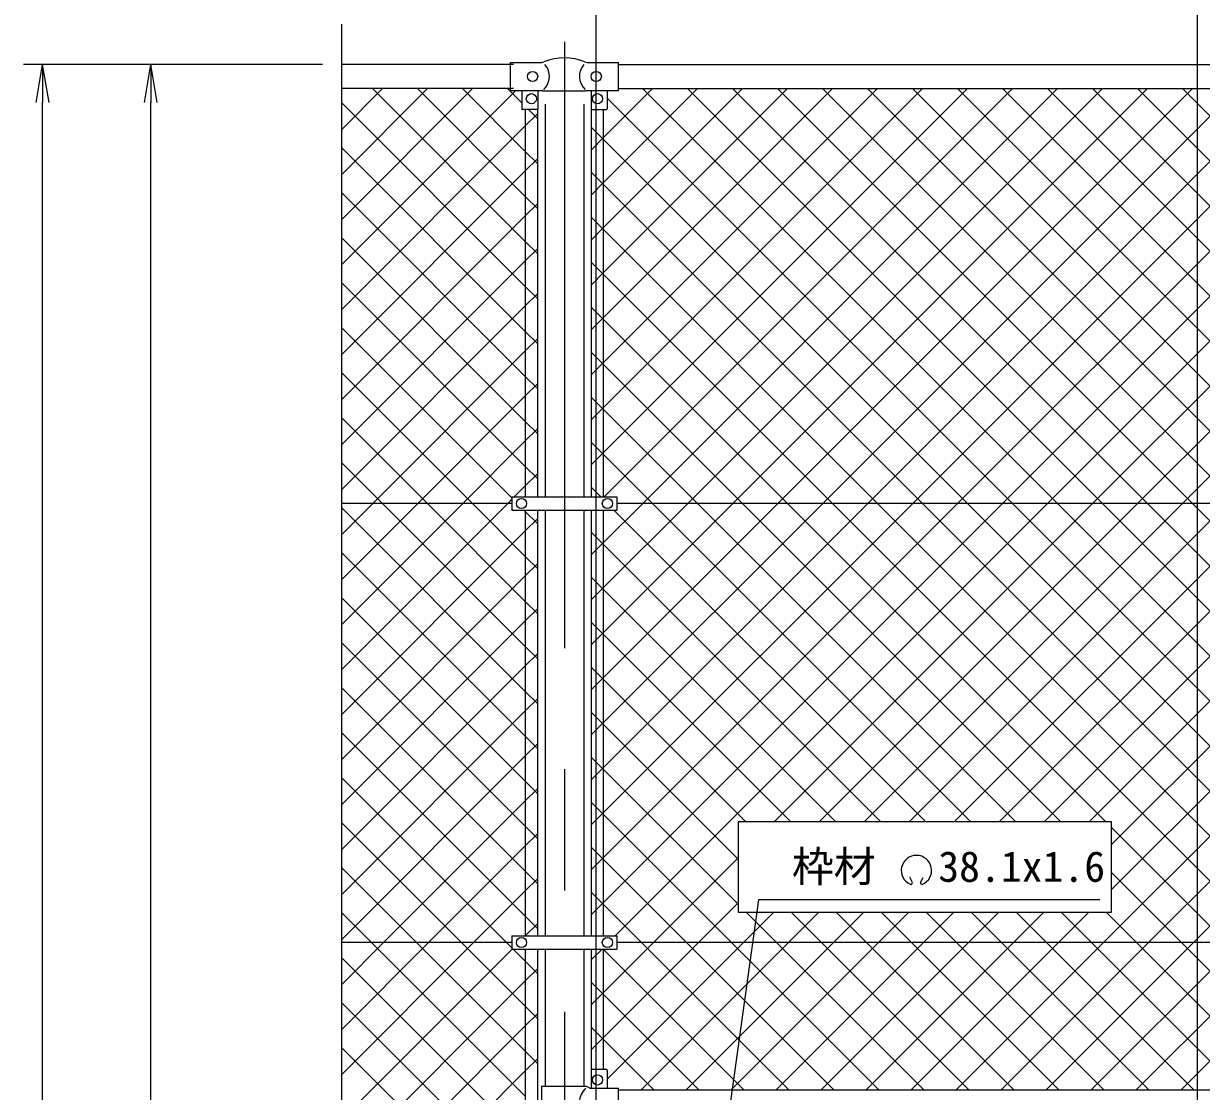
# Model space of a CAD drawing. Units: millimetres, scale not verified. Extents: x -6300 to 6300, y -4455 to 4455.
# Drawn here: x 253 to 2104, y 830 to 2508 of the extents above; entities that cross this region are included whole.
import ezdxf
from ezdxf.enums import TextEntityAlignment as Align

# ---------------------------------------------------------------- set-up
doc = ezdxf.new("R2010")
doc.units = ezdxf.units.MM
doc.header["$LTSCALE"] = 30
doc.linetypes.add('USER1', pattern=[50.8, 31.75, -6.35, 6.35, -6.35])
for name, color, linetype, lineweight in [('0-0_D-STR-TXT', 7, 'Continuous', 9), ('0-3_D-BMK', 2, 'USER1', 13), ('0-4_D-STR1', 1, 'Continuous', 18), ('0-5_D-STR3', 3, 'Continuous', 13), ('0-6_D-STR-DIM', 7, 'Continuous', 9), ('0-7_0', 7, 'Continuous', 9), ('0-B_D-STR2', 7, 'Continuous', 9), ('0-C_Defpoints', 8, 'Continuous', 18)]:
    doc.layers.add(name, color=color, linetype=linetype, lineweight=lineweight)
doc.styles.add('ＭＳ ゴシック', font='')
doc.styles.get('ＭＳ ゴシック').set_extended_font_data('MS Gothic')

# ---------------------------------------------------------------- blocks, each defined once
blk = doc.blocks.new('_Open')
at = {"layer": '0-7_0'}
blk.add_line((-30, 5), (0, 0), dxfattribs=at)
blk.add_lwpolyline([(-30, -5), (0, 0), (-30, 0)], dxfattribs=at)

msp = doc.modelspace()

# ---------------------------------------------------------------- linework, layer by layer
at = {"layer": '0-0_D-STR-TXT'}
for p, q in [((1649.83, 1158.22), (1646, 1166.43)), ((1662.41, 1158.21), (1666.94, 1166.05))]:
    msp.add_line(p, q, dxfattribs=at)
msp.add_lwpolyline([(1944.37, 1130.93), (1408.17, 1130.93), (1353.18, 735.38)], dxfattribs=at)
for centre, radius, start, end in [((1656.12, 1177.1), 23.75, 292.92895, 245.65759), ((1647.37, 1157.76), 2.5, 245.55066, 10.6575), ((1664.87, 1157.75), 2.5, 169.34241, 276.63708)]:
    msp.add_arc(centre, radius, start, end, dxfattribs=at)
at = {"layer": '0-3_D-BMK'}
msp.add_line((1103.04, 2479.08), (1103.04, -1466.74), dxfattribs=at)
at = {"layer": '0-4_D-STR1'}
for p, q in [((1023.04, 2443.84), (753.04, 2443.84)), ((1188.04, 2443.84), (3018.04, 2443.84)), ((1023.04, 2405.84), (753.04, 2405.84)), ((1188.04, 2405.74), (3018.04, 2405.74)), ((1072.79, 2381.54), (1072.79, 1764.14)), ((1133.29, 2381.54), (1133.29, 1764.14)), ((1072.79, 1743.54), (1072.79, 1074.14)), ((1133.29, 1743.54), (1133.29, 1074.14)), ((1072.79, 1053.54), (1072.79, 837.94)), ((1133.29, 1053.54), (1133.29, 837.94)), ((3018.04, 831.84), (1188.04, 831.84))]:
    msp.add_line(p, q, dxfattribs=at)
at = {"layer": '0-5_D-STR3'}
for p, q in [((1018.04, 2446.84), (1067.26, 2446.84)), ((1018.04, 2402.84), (1018.04, 2446.84)), ((1138.82, 2446.84), (1188.04, 2446.84)), ((1188.04, 2402.84), (1188.04, 2446.84)), ((1018.04, 2402.84), (1068.24, 2402.84)), ((1036.04, 2402.84), (1036.04, 2373.84)), ((1061.04, 2402.84), (1061.04, 2373.84)), ((1069.24, 2402.34), (1068.24, 2402.84)), ((1069.24, 2402.34), (1136.84, 2402.34)), ((1136.84, 2402.34), (1137.84, 2402.84)), ((1137.84, 2402.84), (1188.04, 2402.84)), ((1145.04, 2402.84), (1145.04, 2373.84)), ((1170.04, 2402.84), (1170.04, 2373.84)), ((1060.04, 2372.84), (1037.04, 2372.84)), ((1041.54, 2372.84), (1041.54, 1764.14)), ((1060.54, 2372.97), (1060.54, 1764.14)), ((1145.54, 1764.14), (1145.54, 2372.97)), ((1146.04, 2372.84), (1169.04, 2372.84)), ((1164.54, 1764.14), (1164.54, 2372.84)), ((1020.54, 1764.14), (1185.54, 1764.14)), ((1020.54, 1764.14), (1020.54, 1743.54)), ((1185.54, 1764.14), (1185.54, 1743.54)), ((1020.54, 1753.84), (753.04, 1753.84)), ((1020.54, 1743.54), (1185.54, 1743.54)), ((1041.54, 1743.54), (1041.54, 1074.14)), ((1060.54, 1743.54), (1060.54, 1074.14)), ((1145.54, 1074.14), (1145.54, 1743.54)), ((1164.54, 1074.14), (1164.54, 1743.54)), ((3020.54, 1753.84), (1185.04, 1753.84)), ((1020.54, 1074.14), (1185.54, 1074.14)), ((1020.54, 1074.14), (1020.54, 1053.54)), ((1185.54, 1074.14), (1185.54, 1053.54)), ((1020.54, 1063.84), (753.04, 1063.84)), ((3020.54, 1063.84), (1185.04, 1063.84)), ((1020.54, 1053.54), (1185.54, 1053.54)), ((1041.54, 1053.54), (1041.54, 384.34)), ((1060.54, 1053.54), (1060.54, 384.34)), ((1145.54, 864.26), (1145.54, 1053.54)), ((1164.54, 864.94), (1164.54, 1053.54)), ((1145.04, 862.94), (1145.04, 834.94)), ((1147.04, 864.94), (1168.04, 864.94)), ((1170.04, 862.94), (1170.04, 834.94)), ((1066.94, 837.94), (1136.84, 837.94)), ((1066.94, 837.94), (1066.94, 787.94)), ((1142.84, 834.94), (1136.84, 837.94)), ((1142.84, 834.94), (1188.04, 834.94)), ((1188.04, 790.94), (1188.04, 834.94))]:
    msp.add_line(p, q, dxfattribs=at)
for centre in [(1053.04, 2424.84), (1153.04, 2424.84), (1051.04, 2389.84), (1155.04, 2389.84), (1035.54, 1753.84), (1170.54, 1753.84), (1035.54, 1063.84), (1170.54, 1063.84), (1155.04, 847.94)]:
    msp.add_circle(centre, 8, dxfattribs=at)
for centre, radius, start, end in [((1067.26, 2454.84), 8, 270, 296.9114), ((1050.65, 2424.84), 28.8, 314.1684, 41.01552), ((1103.04, 2371.38), 82.82, 67.15338, 112.84662), ((1155.43, 2424.84), 28.8, 138.98448, 225.8316), ((1138.82, 2454.84), 8, 243.0886, 270), ((1037.04, 2373.84), 1, 180, 270), ((1060.04, 2373.84), 1, 270, 0), ((1146.04, 2373.84), 1, 180, 270), ((1169.04, 2373.84), 1, 270, 0), ((1147.04, 862.94), 2, 90, 180), ((1168.04, 862.94), 2, 0, 90), ((1155.43, 812.94), 28.8, 130.19176, 229.80824)]:
    msp.add_arc(centre, radius, start, end, dxfattribs=at)
at = {"layer": '0-6_D-STR-DIM'}
for p, q in [((1153.04, 710.84), (1153.04, 2723.84)), ((2098.04, 710.84), (2098.04, 2723.84)), ((2098.04, 710.84), (2098.04, 2723.84)), ((753.04, 744.49), (753.04, 2506.84)), ((723.04, 2443.84), (253.04, 2443.84)), ((723.04, 2443.84), (423.04, 2443.84)), ((283.04, -996.16), (283.04, 2383.84)), ((453.04, -946.16), (453.04, 2383.84))]:
    msp.add_line(p, q, dxfattribs=at)
at = {"layer": '0-B_D-STR2'}
for p, q in [((753.04, 2341.54), (817.34, 2405.84)), ((753.04, 2270.83), (888.05, 2405.84)), ((753.04, 2200.12), (958.76, 2405.84)), ((753.04, 2129.41), (1026.47, 2402.84)), ((1041.54, 2165.7), (801.4, 2405.84)), ((1041.54, 2236.41), (872.11, 2405.84)), ((1041.54, 2307.12), (942.82, 2405.84)), ((1036.04, 2383.33), (1013.53, 2405.84)), ((1164.54, 2328.78), (1241.5, 2405.74)), ((1164.54, 2258.06), (1312.21, 2405.74)), ((1164.54, 2187.35), (1382.93, 2405.74)), ((1164.54, 2116.64), (1453.64, 2405.74)), ((1164.54, 2045.93), (1524.35, 2405.74)), ((1164.54, 1975.22), (1595.06, 2405.74)), ((1164.54, 1904.51), (1665.77, 2405.74)), ((1164.54, 1833.8), (1736.48, 2405.74)), ((1165.59, 1764.14), (1807.19, 2405.74)), ((1877.67, 1753.84), (1225.77, 2405.74)), ((1226, 1753.84), (1877.9, 2405.74)), ((1948.38, 1753.84), (1296.48, 2405.74)), ((1296.71, 1753.84), (1948.61, 2405.74)), ((2019.09, 1753.84), (1367.19, 2405.74)), ((1367.42, 1753.84), (2019.32, 2405.74)), ((2089.8, 1753.84), (1437.9, 2405.74)), ((1438.13, 1753.84), (2090.03, 2405.74)), ((1508.84, 1753.84), (2160.74, 2405.74)), ((1579.55, 1753.84), (2231.45, 2405.74)), ((1650.26, 1753.84), (2302.16, 2405.74)), ((1720.97, 1753.84), (2372.87, 2405.74)), ((2443.35, 1753.84), (1791.45, 2405.74)), ((1791.69, 1753.84), (2443.59, 2405.74)), ((2514.06, 1753.84), (1862.16, 2405.74)), ((2584.77, 1753.84), (1932.87, 2405.74)), ((1933.11, 1753.84), (2585.01, 2405.74)), ((2655.48, 1753.84), (2003.58, 2405.74)), ((2003.82, 1753.84), (2655.72, 2405.74)), ((2726.19, 1753.84), (2074.29, 2405.74)), ((1041.54, 2094.99), (753.04, 2383.49)), ((1060.54, 2358.83), (1046.53, 2372.84)), ((1041.54, 2347.2), (1060.54, 2366.2)), ((753.04, 2058.7), (1041.54, 2347.2)), ((1145.54, 2309.78), (1164.54, 2328.78)), ((1041.54, 2024.28), (753.04, 2312.78)), ((1060.54, 2288.12), (1041.54, 2307.12)), ((1041.54, 2276.49), (1060.54, 2295.49)), ((753.04, 1987.99), (1041.54, 2276.49)), ((1164.54, 2254.83), (1145.54, 2273.83)), ((1041.54, 1953.57), (753.04, 2242.07)), ((1145.54, 2239.06), (1164.54, 2258.06)), ((1665.53, 1753.84), (1164.54, 2254.83)), ((1060.54, 2217.41), (1041.54, 2236.41)), ((1041.54, 2205.78), (1060.54, 2224.78)), ((753.04, 1917.28), (1041.54, 2205.78)), ((1164.54, 2184.12), (1145.54, 2203.12)), ((1145.54, 2168.35), (1164.54, 2187.35)), ((1041.54, 1882.86), (753.04, 2171.36)), ((1060.54, 2146.7), (1041.54, 2165.7)), ((1594.82, 1753.84), (1164.54, 2184.12)), ((1041.54, 2135.06), (1060.54, 2154.06)), ((753.04, 1846.56), (1041.54, 2135.06)), ((1164.54, 2113.41), (1145.54, 2132.41)), ((1145.54, 2097.64), (1164.54, 2116.64)), ((1524.11, 1753.84), (1164.54, 2113.41)), ((1041.54, 1812.15), (753.04, 2100.65)), ((1060.54, 2075.99), (1041.54, 2094.99)), ((1041.54, 2064.35), (1060.54, 2083.35)), ((753.04, 1775.85), (1041.54, 2064.35)), ((1164.54, 2042.7), (1145.54, 2061.7)), ((1145.54, 2026.93), (1164.54, 2045.93)), ((1453.4, 1753.84), (1164.54, 2042.7)), ((1020.54, 1762.44), (753.04, 2029.94)), ((1060.54, 2005.28), (1041.54, 2024.28)), ((1041.54, 1993.64), (1060.54, 2012.64)), ((801.74, 1753.84), (1041.54, 1993.64)), ((1164.54, 1971.99), (1145.54, 1990.99)), ((1145.54, 1956.22), (1164.54, 1975.22)), ((1382.69, 1753.84), (1164.54, 1971.99)), ((958.43, 1753.84), (753.04, 1959.22)), ((1060.54, 1934.57), (1041.54, 1953.57)), ((1041.54, 1922.93), (1060.54, 1941.93)), ((872.45, 1753.84), (1041.54, 1922.93)), ((1164.54, 1901.28), (1145.54, 1920.28)), ((887.72, 1753.84), (753.04, 1888.51)), ((1145.54, 1885.51), (1164.54, 1904.51)), ((1311.98, 1753.84), (1164.54, 1901.28)), ((1060.54, 1863.86), (1041.54, 1882.86)), ((1041.54, 1852.22), (1060.54, 1871.22)), ((943.16, 1753.84), (1041.54, 1852.22)), ((1164.54, 1830.57), (1145.54, 1849.57)), ((1145.54, 1814.8), (1164.54, 1833.8)), ((817.01, 1753.84), (753.04, 1817.8)), ((1241.27, 1753.84), (1164.54, 1830.57)), ((1060.54, 1793.15), (1041.54, 1812.15)), ((1160.26, 1764.14), (1145.54, 1778.86)), ((753.04, 1705.14), (801.74, 1753.84)), ((753.04, 1634.43), (872.45, 1753.84)), ((753.04, 1563.72), (943.16, 1753.84)), ((1041.54, 1458.59), (753.04, 1747.09)), ((1041.54, 1529.3), (817.01, 1753.84)), ((1041.54, 1600.01), (887.72, 1753.84)), ((1041.54, 1670.72), (958.43, 1753.84)), ((1164.54, 1692.38), (1226, 1753.84)), ((1164.54, 1621.67), (1296.71, 1753.84)), ((1164.54, 1550.96), (1367.42, 1753.84)), ((1164.54, 1480.25), (1438.13, 1753.84)), ((1164.54, 1409.54), (1508.84, 1753.84)), ((1164.54, 1338.83), (1579.55, 1753.84)), ((1164.54, 1268.12), (1650.26, 1753.84)), ((1164.54, 1197.4), (1720.97, 1753.84)), ((1164.54, 1126.69), (1791.69, 1753.84)), ((1671.03, 1253.37), (1180.86, 1743.54)), ((1741.74, 1253.37), (1241.27, 1753.84)), ((1812.45, 1253.37), (1311.98, 1753.84)), ((1883.16, 1253.37), (1382.69, 1753.84)), ((1432.64, 1253.37), (1933.11, 1753.84)), ((1953.87, 1253.37), (1453.4, 1753.84)), ((1503.35, 1253.37), (2003.82, 1753.84)), ((2214.11, 1063.84), (1524.11, 1753.84)), ((2284.82, 1063.84), (1594.82, 1753.84)), ((1644.77, 1253.37), (2145.24, 1753.84)), ((2355.53, 1063.84), (1665.53, 1753.84)), ((1715.48, 1253.37), (2215.95, 1753.84)), ((1786.19, 1253.37), (2286.66, 1753.84)), ((1856.9, 1253.37), (2357.37, 1753.84)), ((2378.14, 1253.37), (1877.67, 1753.84)), ((2448.85, 1253.37), (1948.38, 1753.84)), ((1950.21, 1063.84), (2640.21, 1753.84)), ((1962.73, 1217.77), (2498.79, 1753.84)), ((1962.73, 1147.06), (2569.5, 1753.84)), ((2519.56, 1253.37), (2019.09, 1753.84)), ((2020.92, 1063.84), (2710.92, 1753.84)), ((2590.27, 1253.37), (2089.8, 1753.84)), ((2091.63, 1063.84), (2781.63, 1753.84)), ((1041.54, 1710.8), (1060.54, 1729.8)), ((753.04, 1422.3), (1041.54, 1710.8)), ((1164.54, 1689.15), (1145.54, 1708.15)), ((1145.54, 1673.38), (1164.54, 1692.38)), ((1600.32, 1253.37), (1164.54, 1689.15)), ((1041.54, 1387.88), (753.04, 1676.38)), ((1060.54, 1651.72), (1041.54, 1670.72)), ((1041.54, 1640.09), (1060.54, 1659.09)), ((753.04, 1351.59), (1041.54, 1640.09)), ((1164.54, 1618.44), (1145.54, 1637.44)), ((1145.54, 1602.67), (1164.54, 1621.67)), ((1529.61, 1253.37), (1164.54, 1618.44)), ((1041.54, 1317.17), (753.04, 1605.67)), ((1060.54, 1581.01), (1041.54, 1600.01)), ((1041.54, 1569.38), (1060.54, 1588.38)), ((753.04, 1280.88), (1041.54, 1569.38)), ((1164.54, 1547.72), (1145.54, 1566.72)), ((1145.54, 1531.96), (1164.54, 1550.96)), ((1458.9, 1253.37), (1164.54, 1547.72)), ((1041.54, 1246.46), (753.04, 1534.96)), ((1060.54, 1510.3), (1041.54, 1529.3)), ((1041.54, 1498.67), (1060.54, 1517.67)), ((753.04, 1210.17), (1041.54, 1498.67)), ((1164.54, 1477.01), (1145.54, 1496.01)), ((1041.54, 1175.75), (753.04, 1464.25)), ((1145.54, 1461.25), (1164.54, 1480.25)), ((1388.19, 1253.37), (1164.54, 1477.01)), ((1060.54, 1439.59), (1041.54, 1458.59)), ((1041.54, 1427.96), (1060.54, 1446.96)), ((753.04, 1139.46), (1041.54, 1427.96)), ((1164.54, 1406.3), (1145.54, 1425.3)), ((1145.54, 1390.54), (1164.54, 1409.54)), ((1041.54, 1105.04), (753.04, 1393.54)), ((1376.2, 1194.64), (1164.54, 1406.3)), ((1060.54, 1368.88), (1041.54, 1387.88)), ((1041.54, 1357.25), (1060.54, 1376.25)), ((753.04, 1068.75), (1041.54, 1357.25)), ((1164.54, 1335.59), (1145.54, 1354.59)), ((1145.54, 1319.83), (1164.54, 1338.83)), ((1376.2, 1123.93), (1164.54, 1335.59)), ((1060.54, 1298.17), (1041.54, 1317.17)), ((1041.54, 1286.54), (1060.54, 1305.54)), ((818.84, 1063.84), (1041.54, 1286.54)), ((1164.54, 1264.88), (1145.54, 1283.88)), ((1145.54, 1249.12), (1164.54, 1268.12)), ((1365.58, 1063.84), (1164.54, 1264.88)), ((941.32, 1063.84), (753.04, 1252.12)), ((1060.54, 1227.46), (1041.54, 1246.46)), ((2143.4, 1063.84), (1962.73, 1244.51)), ((1041.54, 1215.83), (1060.54, 1234.83)), ((889.55, 1063.84), (1041.54, 1215.83)), ((1164.54, 1194.17), (1145.54, 1213.17)), ((1145.54, 1178.4), (1164.54, 1197.4)), ((1294.87, 1063.84), (1164.54, 1194.17)), ((1243.11, 1063.84), (1376.2, 1196.93)), ((870.61, 1063.84), (753.04, 1181.41)), ((1060.54, 1156.75), (1041.54, 1175.75)), ((2072.69, 1063.84), (1962.73, 1173.8)), ((1041.54, 1145.12), (1060.54, 1164.12)), ((960.26, 1063.84), (1041.54, 1145.12)), ((1164.54, 1123.46), (1145.54, 1142.46)), ((799.9, 1063.84), (753.04, 1110.7)), ((1145.54, 1107.69), (1164.54, 1126.69)), ((1224.16, 1063.84), (1164.54, 1123.46)), ((1313.82, 1063.84), (1376.2, 1126.22)), ((1436.29, 1063.84), (1388.69, 1111.44)), ((1455.24, 1063.84), (1502.84, 1111.44)), ((1507.01, 1063.84), (1459.4, 1111.44)), ((1525.95, 1063.84), (1573.55, 1111.44)), ((1577.72, 1063.84), (1530.11, 1111.44)), ((1596.66, 1063.84), (1644.26, 1111.44)), ((1648.43, 1063.84), (1600.82, 1111.44)), ((1667.37, 1063.84), (1714.97, 1111.44)), ((1719.14, 1063.84), (1671.54, 1111.44)), ((1789.85, 1063.84), (1742.25, 1111.44)), ((1808.79, 1063.84), (1856.39, 1111.44)), ((1879.5, 1063.84), (1927.1, 1111.44)), ((1931.27, 1063.84), (1883.67, 1111.44)), ((2001.98, 1063.84), (1954.38, 1111.44)), ((1060.54, 1086.04), (1041.54, 1105.04)), ((753.04, 998.04), (818.84, 1063.84)), ((753.04, 927.33), (889.55, 1063.84)), ((753.04, 856.62), (960.26, 1063.84)), ((1041.54, 822.2), (799.9, 1063.84)), ((1041.54, 892.91), (870.61, 1063.84)), ((1041.54, 963.62), (941.32, 1063.84)), ((1164.54, 985.27), (1243.11, 1063.84)), ((1164.54, 914.56), (1313.82, 1063.84)), ((1223.24, 831.84), (1455.24, 1063.84)), ((1456.16, 831.84), (1224.16, 1063.84)), ((1293.95, 831.84), (1525.95, 1063.84)), ((1526.87, 831.84), (1294.87, 1063.84)), ((1364.66, 831.84), (1596.66, 1063.84)), ((1597.58, 831.84), (1365.58, 1063.84)), ((1435.37, 831.84), (1667.37, 1063.84)), ((1668.29, 831.84), (1436.29, 1063.84)), ((1739.01, 831.84), (1507.01, 1063.84)), ((1576.79, 831.84), (1808.79, 1063.84)), ((1809.72, 831.84), (1577.72, 1063.84)), ((1647.5, 831.84), (1879.5, 1063.84)), ((1880.43, 831.84), (1648.43, 1063.84)), ((1718.21, 831.84), (1950.21, 1063.84)), ((1951.14, 831.84), (1719.14, 1063.84)), ((1788.92, 831.84), (2020.92, 1063.84)), ((2021.85, 831.84), (1789.85, 1063.84)), ((1859.63, 831.84), (2091.63, 1063.84)), ((1930.35, 831.84), (2162.35, 1063.84)), ((2163.27, 831.84), (1931.27, 1063.84)), ((2001.06, 831.84), (2233.06, 1063.84)), ((2233.98, 831.84), (2001.98, 1063.84)), ((2304.69, 831.84), (2072.69, 1063.84)), ((753.04, 785.9), (1020.67, 1053.54)), ((1041.54, 751.49), (753.04, 1039.99)), ((1145.54, 1036.98), (1162.1, 1053.54)), ((1164.54, 982.04), (1145.54, 1001.04)), ((1145.54, 966.27), (1164.54, 985.27)), ((1314.74, 831.84), (1164.54, 982.04)), ((1041.54, 680.78), (753.04, 969.28)), ((1060.54, 944.62), (1041.54, 963.62)), ((1041.54, 932.98), (1060.54, 951.98)), ((753.04, 644.48), (1041.54, 932.98)), ((1164.54, 911.33), (1145.54, 930.33)), ((1145.54, 895.56), (1164.54, 914.56)), ((1244.03, 831.84), (1164.54, 911.33)), ((1041.54, 610.06), (753.04, 898.56)), ((1060.54, 873.91), (1041.54, 892.91)), ((1041.54, 862.27), (1060.54, 881.27)), ((753.04, 573.77), (1041.54, 862.27)), ((1170.22, 834.94), (1170.04, 835.12))]:
    msp.add_line(p, q, dxfattribs=at)
for points in [[(2323.55, 1237.24), (1806.96, 1753.84), (1170.04, 2390.75)], [(1182.7, 1074.14), (1862.4, 1753.84), (2514.3, 2405.74)], [(2660.98, 1253.37), (2160.51, 1753.84), (1508.61, 2405.74)], [(1574.06, 1253.37), (2074.53, 1753.84), (2726.43, 2405.74)], [(2731.69, 1253.37), (2231.22, 1753.84), (1579.32, 2405.74)], [(2802.4, 1253.37), (2301.93, 1753.84), (1650.03, 2405.74)], [(2873.11, 1253.37), (2372.64, 1753.84), (1720.74, 2405.74)], [(1927.61, 1253.37), (2428.08, 1753.84), (3041.54, 2367.3), (3047.08, 2372.84)], [(2323.55, 1166.53), (1736.24, 1753.84), (1164.54, 2325.54), (1145.54, 2344.54)], [(1024.17, 1764.14), (1041.54, 1781.51), (1060.54, 1800.51)], [(753.04, 1493.01), (1013.87, 1753.84), (1020.54, 1760.51)], [(1060.54, 1722.44), (1041.54, 1741.44), (1039.44, 1743.54)], [(1020.54, 1055.33), (1012.03, 1063.84), (753.04, 1322.83)], [(1170.04, 849.35), (1384.53, 1063.84), (1432.13, 1111.44)], [(1506.08, 831.84), (1738.08, 1063.84), (1785.68, 1111.44)], [(2092.56, 831.84), (1860.56, 1063.84), (1812.96, 1111.44)], [(2071.77, 831.84), (2303.77, 1063.84), (2351.37, 1111.44)], [(1041.27, 1074.14), (1041.54, 1074.4), (1060.54, 1093.4)], [(1060.54, 1015.33), (1041.54, 1034.33), (1022.33, 1053.54)], [(1385.45, 831.84), (1164.54, 1052.75), (1163.75, 1053.54)], [(774.52, 736.67), (1041.54, 1003.69), (1060.54, 1022.69)]]:
    msp.add_lwpolyline(points, dxfattribs=at)
at = {"layer": '0-C_Defpoints'}
msp.add_lwpolyline([(1962.73, 1253.37), (1376.2, 1253.37), (1376.2, 1111.44), (1962.73, 1111.44)], close=True, dxfattribs=at)

# ---------------------------------------------------------------- block references
at = {"layer": '0-6_D-STR-DIM', "xscale": 2, "yscale": 2, "rotation": 90}
for p in [(283.04, 2443.84), (453.04, 2443.84)]:
    msp.add_blockref('_Open', p, dxfattribs=at)

# ---------------------------------------------------------------- texts
at = {"layer": '0-0_D-STR-TXT', "style": 'ＭＳ ゴシック'}
msp.add_text('枠材 \u300038.1x1.6', height=48.17, dxfattribs=at).set_placement((1460.61, 1144.79), align=Align.BOTTOM_LEFT)

doc.saveas('drawing.dxf')
